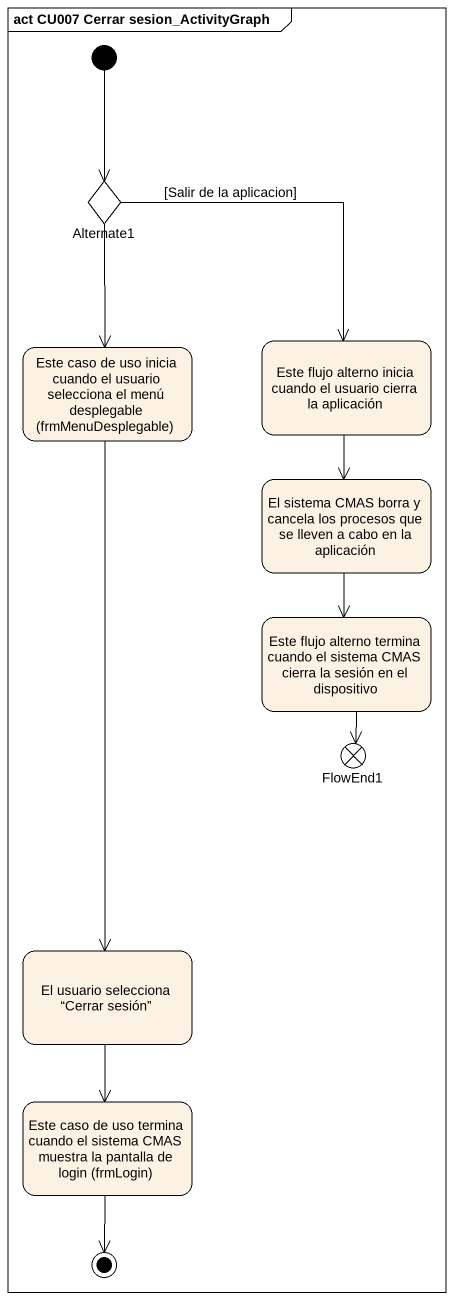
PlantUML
@startuml
mainframe act CU007 Cerrar sesion_ActivityGraph
hide empty description
state Alternate1 <<choice>>
state "Este flujo alterno inicia cuando el usuario cierra la aplicación" as Este_flujo_alterno_inicia
state "Este caso de uso inicia cuando el usuario selecciona el menú desplegable (frmMenuDesplegable)" as Este_caso_de_uso_inicia
state "El sistema CMAS borra y cancela los procesos que se lleven a cabo en la aplicación" as El_sistema_CMAS_borra_y
state "Este flujo alterno termina cuando el sistema CMAS cierra la sesión en el dispositivo" as Este_flujo_alterno_termina
state FlowEnd1 <<end>>
state "El usuario selecciona “Cerrar sesión”" as El_usuario_selecciona
state "Este caso de uso termina cuando el sistema CMAS muestra la pantalla de login (frmLogin)" as Este_caso_de_uso_termina
[*] --> Alternate1
Alternate1 --> Este_flujo_alterno_inicia : [Salir de la aplicacion]
Alternate1 --> Este_caso_de_uso_inicia
Este_flujo_alterno_inicia --> El_sistema_CMAS_borra_y
Este_caso_de_uso_inicia --> El_usuario_selecciona
El_sistema_CMAS_borra_y --> Este_flujo_alterno_termina
Este_flujo_alterno_termina --> FlowEnd1
El_usuario_selecciona --> Este_caso_de_uso_termina
Este_caso_de_uso_termina --> [*]
@enduml
